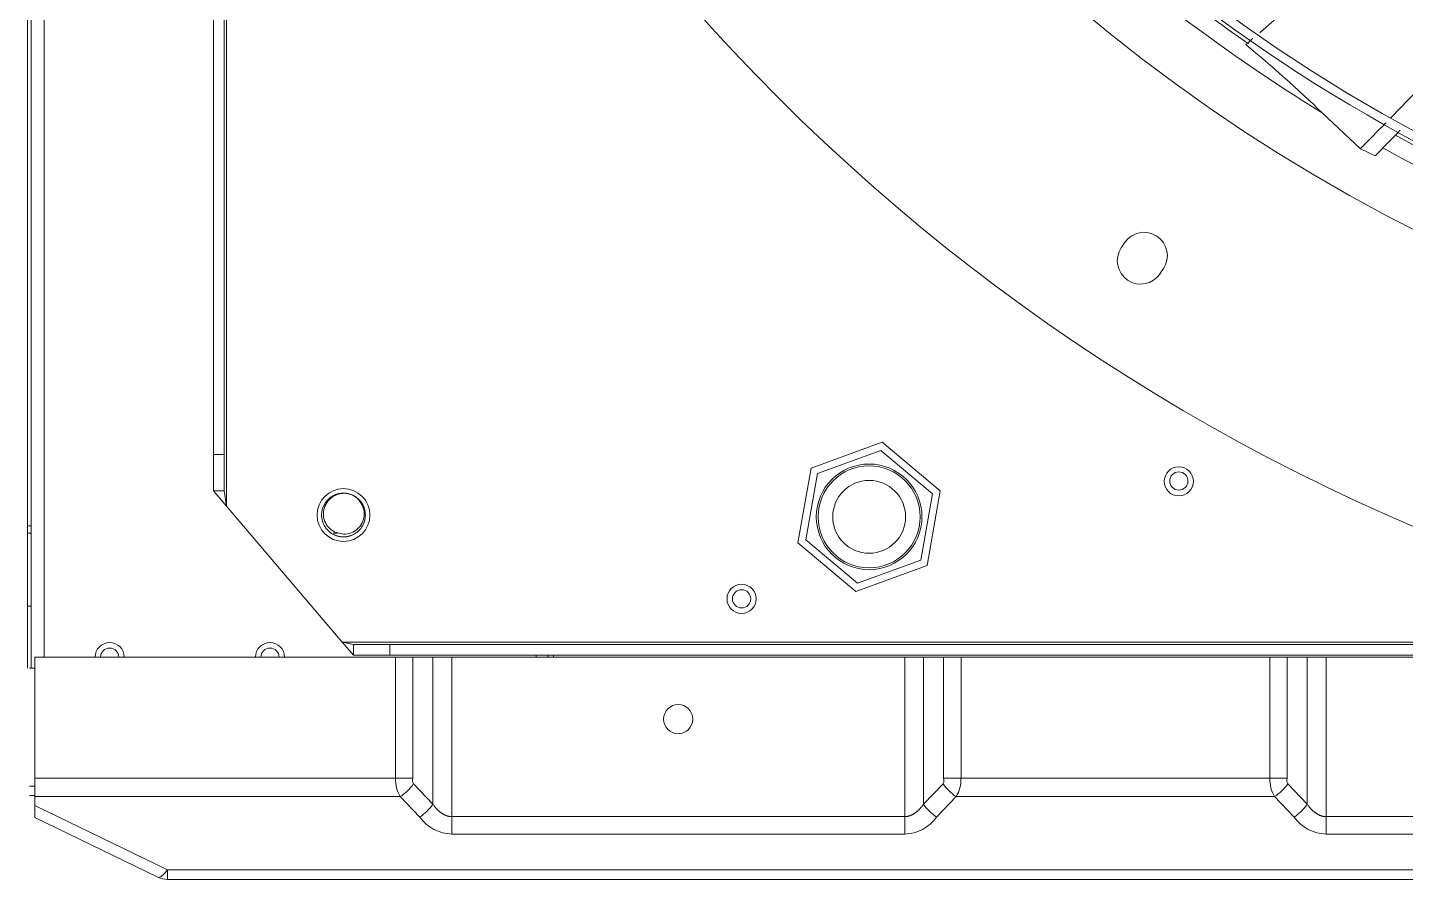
# Model space of a CAD drawing. Header units: millimetres. Extents: x 113490 to 142599, y -20467 to 115.
# Drawn here: x 129509.2 to 129887.5, y -11964.5 to -11730.7 of the extents above; entities that cross this region are included whole.
import ezdxf

# ---------------------------------------------------------------- set-up
doc = ezdxf.new("R2010")
doc.units = ezdxf.units.MM
doc.layers.add('DV3_0', color=7, linetype='Continuous')

msp = doc.modelspace()

# ---------------------------------------------------------------- linework, layer by layer
at = {"layer": 'DV3_0', "color": 7, "linetype": 'Continuous', "lineweight": 20}
for p, q in [((129563.84, -11862.07), (129563.84, -9845.59)), ((129513.84, -11903.49), (129513.84, -11274.49)), ((129513.84, -11903.49), (129513.84, -11274.49)), ((130615.84, -11899.39), (129595.6, -11899.39)), ((129610.22, -11936.74), (129610.22, -11903.49)), ((129614.99, -11936.74), (129614.99, -11903.49)), ((129620.51, -11943.87), (129620.51, -11903.49)), ((129625.68, -11947.25), (129625.68, -11903.49)), ((129648.84, -11903.49), (129648.84, -11902.99)), ((129652.16, -11903.49), (129652.16, -11902.99)), ((129750, -11947.25), (129750, -11903.49)), ((129755.16, -11943.87), (129755.16, -11903.49)), ((129760.69, -11903.49), (129760.69, -11936.74)), ((129765.46, -11903.49), (129765.46, -11936.74)), ((129850.22, -11936.74), (129850.22, -11903.49)), ((129854.99, -11936.74), (129854.99, -11903.49)), ((129860.51, -11943.87), (129860.51, -11903.49)), ((129865.68, -11947.25), (129865.68, -11903.49)), ((129511.24, -11938.89), (129509.74, -11938.89)), ((129511.24, -11938.89), (129509.74, -11938.89)), ((129610.22, -11936.74), (129511.24, -11936.74)), ((129614.99, -11936.74), (129610.22, -11936.74)), ((129620.51, -11943.87), (129615.13, -11938.28)), ((129760.55, -11938.28), (129755.16, -11943.87)), ((129760.69, -11936.74), (129765.46, -11936.74)), ((129850.22, -11936.74), (129765.46, -11936.74)), ((129854.99, -11936.74), (129850.22, -11936.74)), ((129860.51, -11943.87), (129855.13, -11938.28)), ((129611.55, -11941.77), (129511.24, -11941.77)), ((129616.93, -11947.36), (129611.55, -11941.77)), ((129764.13, -11941.77), (129758.74, -11947.36)), ((129851.55, -11941.77), (129764.13, -11941.77)), ((129856.93, -11947.36), (129851.55, -11941.77)), ((129511.24, -11944.18), (129547.62, -11961.85)), ((129511.24, -11944.18), (129547.62, -11961.85)), ((129750, -11947.25), (129625.68, -11947.25)), ((129625.68, -11947.25), (129625.68, -11952.04)), ((129750, -11947.25), (129750, -11952.04)), ((129990, -11947.25), (129865.68, -11947.25)), ((129865.68, -11947.25), (129865.68, -11952.04)), ((129750, -11952.04), (129625.68, -11952.04)), ((129990, -11952.04), (129865.68, -11952.04)), ((129547.62, -11961.85), (130662.86, -11961.85)), ((129547.62, -11961.85), (129547.62, -11964.49))]:
    msp.add_line(p, q, dxfattribs=at)
at = {"layer": 'DV3_0', "color": 7, "linetype": 'Continuous', "lineweight": 15}
for p, q in [((129560.24, -11847.85), (129560.24, -9857.26)), ((129563.24, -11847.85), (129563.24, -9857.26)), ((129509.24, -11906.49), (129509.24, -11274.49)), ((129509.24, -11906.49), (129509.24, -11274.49)), ((129510.24, -11906.49), (129510.24, -11274.49)), ((129510.24, -11906.49), (129510.24, -11274.49)), ((129864.63, -11754.1), (129875.07, -11764)), ((129875.07, -11764), (129879.16, -11765.89)), ((129810.38, -11789.76), (129809.44, -11791.17)), ((129820.08, -11798.28), (129821.02, -11796.87)), ((129724.32, -11851.63), (129743.85, -11844.52)), ((129743.85, -11844.52), (129759.77, -11857.89)), ((129560.24, -11857.85), (129560.24, -11847.85)), ((129560.24, -11847.85), (129563.24, -11847.85)), ((129563.24, -11847.85), (129563.24, -11857.85)), ((129743.46, -11846.77), (129726.07, -11853.09)), ((129757.62, -11858.67), (129743.46, -11846.77)), ((129720.7, -11872.09), (129724.32, -11851.63)), ((129726.07, -11853.09), (129722.85, -11871.31)), ((129563.84, -11862.07), (129560.24, -11857.85)), ((129563.24, -11857.85), (129560.24, -11857.85)), ((129563.84, -11862.07), (129563.24, -11857.85)), ((129754.41, -11876.89), (129757.62, -11858.67)), ((129759.77, -11857.89), (129756.16, -11878.36)), ((129563.84, -11862.07), (129595.6, -11899.39)), ((129509.24, -11867.48), (129510.24, -11867.48)), ((129509.24, -11867.48), (129510.24, -11867.48)), ((129509.24, -11869.48), (129510.24, -11869.48)), ((129509.24, -11869.48), (129510.24, -11869.48)), ((129593.12, -11869.48), (129594.31, -11869.48)), ((129736.62, -11885.46), (129720.7, -11872.09)), ((129722.85, -11871.31), (129737.02, -11883.21)), ((129756.16, -11878.36), (129736.62, -11885.46)), ((129737.02, -11883.21), (129754.41, -11876.89)), ((129509.24, -11889.48), (129510.24, -11889.48)), ((129509.24, -11889.48), (129510.24, -11889.48)), ((129598.67, -11899.99), (129595.6, -11899.39)), ((129598.67, -11902.99), (129595.6, -11899.39)), ((129598.67, -11899.99), (129608.67, -11899.99)), ((129598.67, -11902.99), (129598.67, -11899.99)), ((130602.58, -11899.99), (129608.67, -11899.99)), ((129608.67, -11899.99), (129608.67, -11902.99)), ((129511.24, -11903.49), (129511.24, -11936.74)), ((129511.24, -11903.49), (129511.24, -11936.74)), ((129610.22, -11903.49), (129511.24, -11903.49)), ((129608.67, -11902.99), (129598.67, -11902.99)), ((130602.58, -11902.99), (129608.67, -11902.99)), ((129614.99, -11903.49), (129610.22, -11903.49)), ((129614.99, -11903.49), (129620.51, -11903.49)), ((129625.68, -11903.49), (129620.51, -11903.49)), ((129625.68, -11903.49), (129750, -11903.49)), ((129653.64, -11903.49), (129653.64, -11902.99)), ((129755.16, -11903.49), (129750, -11903.49)), ((129755.16, -11903.49), (129760.69, -11903.49)), ((129765.46, -11903.49), (129760.69, -11903.49)), ((129850.22, -11903.49), (129765.46, -11903.49)), ((129854.99, -11903.49), (129850.22, -11903.49)), ((129854.99, -11903.49), (129860.51, -11903.49)), ((129865.68, -11903.49), (129860.51, -11903.49)), ((129865.68, -11903.49), (129990, -11903.49)), ((129511.24, -11906.49), (129509.74, -11906.49)), ((129511.24, -11906.49), (129509.74, -11906.49)), ((129511.24, -11936.74), (129511.24, -11941.77)), ((129511.24, -11936.74), (129511.24, -11941.77)), ((129511.24, -11941.49), (129509.74, -11941.49)), ((129511.24, -11941.49), (129509.74, -11941.49)), ((129511.24, -11941.77), (129511.24, -11944.18)), ((129511.24, -11941.77), (129511.24, -11944.18)), ((129511.24, -11944.18), (129511.24, -11947.49)), ((129511.24, -11944.18), (129511.24, -11947.49)), ((129511.24, -11947.49), (129545, -11963.89)), ((129511.24, -11947.49), (129545, -11963.89)), ((129547.62, -11964.49), (130662.86, -11964.49))]:
    msp.add_line(p, q, dxfattribs=at)
at = {"layer": 'DV3_0', "color": 7, "linetype": 'Continuous', "lineweight": 20}
msp.add_circle((129740.24, -11864.99), 14.5, dxfattribs=at)
at = {"layer": 'DV3_0', "color": 7, "linetype": 'Continuous', "lineweight": 15}
for centre, radius in [((129740.24, -11864.99), 14), ((129825.24, -11855.25), 4), ((129825.24, -11855.15), 2.5), ((129740.24, -11864.99), 10), ((129595.95, -11864.49), 7.25), ((129705.23, -11887.49), 4), ((129705.23, -11887.49), 2.5), ((129687.84, -11920.49), 4)]:
    msp.add_circle(centre, radius, dxfattribs=at)
for centre, radius, start, end in [((130105.24, -11359.99), 551.5, 195.4775, 254.5225), ((129280.84, -11069), 872.24, 310.5122, 317.77416), ((128508.45, -10413.41), 1921.39, 315.69478, 319.02272), ((130105.24, -11359.99), 453.5, 225.9915, 315.56), ((130105.24, -11359.99), 457, 226.1533, 235.1929), ((130105.24, -11359.99), 456, 226.2335, 270), ((130105.24, -11359.99), 477.5, 226.9802, 313.0198), ((129280.84, -11069), 872.24, 310.18237, 310.35176), ((129583.36, -12048.7), 407.31, 46.3255, 50.2835), ((128508.45, -10413.41), 1921.39, 315.33791, 315.63669), ((128572.55, -10469.09), 1840.9, 315.21602, 315.52108), ((130105.24, -11359.99), 457, 241.1263, 267.8054), ((129815.7, -11793.31), 6.4, 326.25, 146.25), ((129814.76, -11794.72), 6.4, 146.25, 326.25), ((129595.95, -11864.49), 6, 64.8963, 82.5227), ((129531.79, -11903.49), 4, 0, 180), ((129531.79, -11903.49), 2.5, 0, 180), ((129575.79, -11903.49), 4, 0, 180), ((129575.79, -11903.49), 2.5, 0, 180), ((129547.62, -11958.49), 6, 244.0935, 270)]:
    msp.add_arc(centre, radius, start, end, dxfattribs=at)
at = {"layer": 'DV3_0', "color": 7, "linetype": 'Continuous', "lineweight": 20}
for centre, radius, start, end in [((130105.24, -11359.99), 461.75, 226.1456, 238.5954), ((130105.24, -11359.99), 461.75, 240.9755, 271.3224), ((129619.55, -11936.97), 9.33, 178.573, 210.9696), ((129616.78, -11937.36), 1.89, 160.9993, 209.2458), ((129758.9, -11937.36), 1.89, 330.7536, 19.0013), ((129756.13, -11936.97), 9.33, 329.0299, 1.4276), ((129859.55, -11936.97), 9.33, 178.573, 210.9696), ((129856.78, -11937.36), 1.89, 160.9993, 209.2458), ((129625.93, -11941.05), 10.99, 215.0741, 268.685), ((129749.75, -11941.05), 10.99, 271.315, 324.9258), ((129865.93, -11941.05), 10.99, 215.0741, 268.685)]:
    msp.add_arc(centre, radius, start, end, dxfattribs=at)
at = {"layer": 'DV3_0', "color": 7, "linetype": 'Continuous', "lineweight": 15}
for centre, major_axis, start_param, end_param in [((129611.55, -11938.28), (4.49, 4.33), 4.313983, 5.138233), ((129764.13, -11938.28), (-4.49, 4.33), 1.144952, 1.969202), ((129851.55, -11938.28), (4.49, 4.33), 4.313983, 5.138233), ((129616.93, -11943.87), (4.49, 4.33), 4.313983, 5.138233), ((129758.74, -11943.87), (-4.49, 4.33), 1.144952, 1.969202), ((129856.93, -11943.87), (4.49, 4.33), 4.313983, 5.138233)]:
    msp.add_ellipse(centre, major_axis=major_axis, ratio=0.436952, start_param=start_param, end_param=end_param, dxfattribs=at)
at = {"layer": 'DV3_0', "color": 7, "linetype": 'Continuous', "lineweight": 20}
msp.add_ellipse((129547.62, -11958.49), major_axis=(2.62, 5.4), ratio=0.282676, start_param=3.141593, end_param=4.185324, dxfattribs=at)
at = {"layer": 'DV3_0', "color": 7, "linetype": 'Continuous', "lineweight": 15}
msp.add_rational_spline([(129601.5, -11862.19), (129600.17, -11858.99), (129596.73, -11858.54), (129593.3, -11858.09), (129591.19, -11860.84), (129589.08, -11863.59), (129590.41, -11866.79), (129591.74, -11869.99), (129595.17, -11870.44), (129598.61, -11870.89), (129600.72, -11868.14), (129602.82, -11865.39), (129601.5, -11862.19), (129600.17, -11858.99), (129596.73, -11858.54), (129593.3, -11858.09), (129591.19, -11860.84), (129589.08, -11863.59), (129590.41, -11866.79), (129591.74, -11869.99), (129595.17, -11870.44), (129598.61, -11870.89), (129600.72, -11868.14), (129602.82, -11865.39), (129601.5, -11862.19), (129600.61, -11860.04), (129598.5, -11859.06)], [1, 0.866025403784, 1, 0.866025403784, 1, 0.866025403784, 1, 0.866025403784, 1, 0.866025403784, 1, 0.866025403784, 1, 0.866025403784, 1, 0.866025403784, 1, 0.866025403784, 1, 0.866025403784, 1, 0.866025403784, 1, 0.866025403784, 1, 0.90591222949, 0.943976505854], degree=2, knots=[0.94372108, 0.94372108, 0.94372108, 0.9481517, 0.9481517, 0.95258231, 0.95258231, 0.95701293, 0.95701293, 0.96144354, 0.96144354, 0.96587416, 0.96587416, 0.97030477, 0.97030477, 0.97473539, 0.97473539, 0.979166, 0.979166, 0.98359662, 0.98359662, 0.98802723, 0.98802723, 0.99245785, 0.99245785, 0.99688846, 0.99688846, 1, 1, 1], dxfattribs=at)
for points in [[(129594.49, -11869.41), (129593.13, -11869.09), (129591.93, -11868.21), (129590.51, -11865.84), (129590.27, -11864.37), (129590.86, -11861.67), (129591.68, -11860.44), (129593.93, -11858.81), (129595.34, -11858.42), (129596.73, -11858.54)], [(129598.5, -11859.06), (129599.74, -11859.71), (129600.71, -11860.8), (129601.75, -11863.39), (129601.76, -11864.86), (129600.79, -11867.47), (129599.8, -11868.58), (129597.31, -11869.78), (129595.81, -11869.89), (129594.49, -11869.41)]]:
    msp.add_open_spline(points, degree=3, knots=[0, 0, 0, 0, 0.25, 0.25, 0.5, 0.5, 0.75, 0.75, 1, 1, 1, 1], dxfattribs=at)
at = {"layer": 'DV3_0', "color": 7, "linetype": 'Continuous', "lineweight": 20}
for points, knots in [([(129625.68, -11947.25), (129625.63, -11947.25), (129625.53, -11947.25), (129625.39, -11947.24), (129625.24, -11947.23), (129625.09, -11947.21), (129624.95, -11947.19), (129624.8, -11947.16), (129624.65, -11947.13), (129624.5, -11947.09), (129624.35, -11947.04), (129624.2, -11946.99), (129624.05, -11946.93), (129623.9, -11946.87), (129623.74, -11946.8), (129623.58, -11946.72), (129623.42, -11946.64), (129623.26, -11946.54), (129623.1, -11946.44), (129622.93, -11946.33), (129622.76, -11946.21), (129622.59, -11946.09), (129622.42, -11945.95), (129622.24, -11945.8), (129622.06, -11945.64), (129621.88, -11945.47), (129621.69, -11945.28), (129621.5, -11945.09), (129621.31, -11944.88), (129621.11, -11944.65), (129620.91, -11944.41), (129620.71, -11944.15), (129620.58, -11943.97), (129620.51, -11943.87)], [0, 0, 0, 0, 0.024413, 0.048868, 0.073403, 0.098058, 0.122876, 0.147897, 0.173164, 0.198721, 0.224613, 0.250887, 0.277591, 0.304774, 0.33249, 0.360793, 0.38974, 0.419391, 0.449809, 0.481061, 0.513216, 0.546348, 0.580533, 0.615853, 0.652392, 0.69024, 0.729488, 0.770232, 0.812573, 0.856611, 0.902453, 0.950186, 1, 1, 1, 1]), ([(129755.16, -11943.87), (129755.1, -11943.97), (129754.96, -11944.15), (129754.76, -11944.41), (129754.57, -11944.65), (129754.37, -11944.88), (129754.18, -11945.09), (129753.99, -11945.28), (129753.8, -11945.47), (129753.62, -11945.64), (129753.44, -11945.8), (129753.26, -11945.95), (129753.09, -11946.09), (129752.92, -11946.21), (129752.75, -11946.33), (129752.58, -11946.44), (129752.42, -11946.54), (129752.26, -11946.64), (129752.1, -11946.72), (129751.94, -11946.8), (129751.78, -11946.87), (129751.63, -11946.93), (129751.48, -11946.99), (129751.32, -11947.04), (129751.17, -11947.09), (129751.02, -11947.13), (129750.88, -11947.16), (129750.73, -11947.19), (129750.58, -11947.21), (129750.44, -11947.23), (129750.29, -11947.24), (129750.15, -11947.25), (129750.05, -11947.25), (129750, -11947.25)], [0, 0, 0, 0, 0.049764, 0.097517, 0.143364, 0.187409, 0.229756, 0.270506, 0.309759, 0.347611, 0.384155, 0.419479, 0.453668, 0.486804, 0.518962, 0.550217, 0.580639, 0.610293, 0.639243, 0.667548, 0.695267, 0.722453, 0.749159, 0.775436, 0.80133, 0.82689, 0.85216, 0.877183, 0.902004, 0.92666, 0.951207, 0.975655, 1, 1, 1, 1]), ([(129865.68, -11947.25), (129865.63, -11947.25), (129865.53, -11947.25), (129865.39, -11947.24), (129865.24, -11947.23), (129865.09, -11947.21), (129864.95, -11947.19), (129864.8, -11947.16), (129864.65, -11947.13), (129864.5, -11947.09), (129864.35, -11947.04), (129864.2, -11946.99), (129864.05, -11946.93), (129863.9, -11946.87), (129863.74, -11946.8), (129863.58, -11946.72), (129863.42, -11946.64), (129863.26, -11946.54), (129863.1, -11946.44), (129862.93, -11946.33), (129862.76, -11946.21), (129862.59, -11946.09), (129862.42, -11945.95), (129862.24, -11945.8), (129862.06, -11945.64), (129861.88, -11945.47), (129861.69, -11945.28), (129861.5, -11945.09), (129861.31, -11944.88), (129861.11, -11944.65), (129860.91, -11944.41), (129860.71, -11944.15), (129860.58, -11943.97), (129860.51, -11943.87)], [0, 0, 0, 0, 0.024413, 0.048868, 0.073403, 0.098058, 0.122876, 0.147897, 0.173164, 0.198721, 0.224613, 0.250887, 0.277591, 0.304774, 0.33249, 0.360793, 0.38974, 0.419391, 0.449809, 0.481061, 0.513216, 0.546348, 0.580533, 0.615853, 0.652392, 0.69024, 0.729488, 0.770232, 0.812573, 0.856611, 0.902453, 0.950186, 1, 1, 1, 1])]:
    msp.add_open_spline(points, degree=3, knots=knots, dxfattribs=at)

doc.saveas('drawing.dxf')
